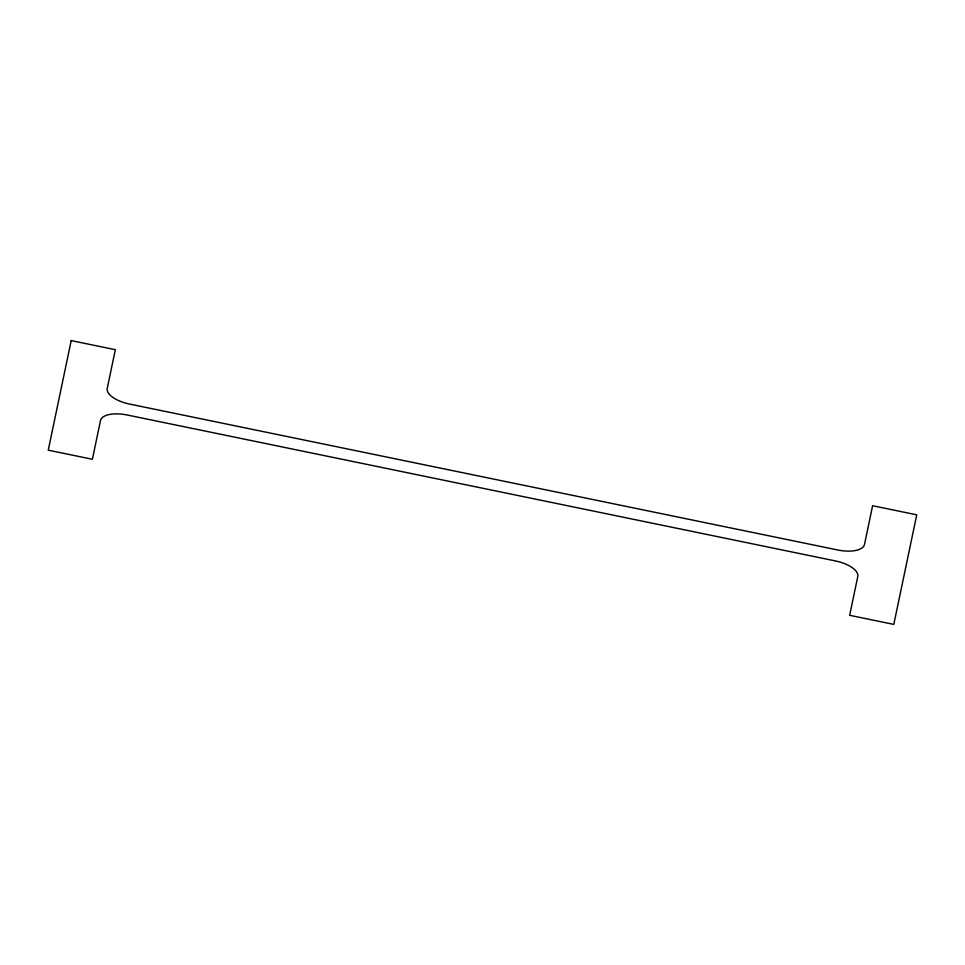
<?xml version="1.0" encoding="UTF-8"?>
<svg xmlns="http://www.w3.org/2000/svg" width="965" height="965" viewBox="0 0 965 965"><rect width="100%" height="100%" fill="white"/><g stroke="black" fill="none" stroke-linecap="round" stroke-linejoin="round"><path stroke-width="1.45" d="M71.205 340.597L48.25 450.173L92.387 459.268L100.505 420.559A24.969 10.832 11.6 0 1 127.175 414.998L835.533 560.955A24.969 10.832 11.6 0 1 857.764 576.6L849.658 615.308L893.795 624.403L916.75 514.827L872.613 505.732L864.495 544.441A24.969 10.832 11.6 0 1 837.825 550.002L129.467 404.046A24.969 10.832 11.6 0 1 107.236 388.4L115.342 349.692L71.205 340.597"/></g></svg>
